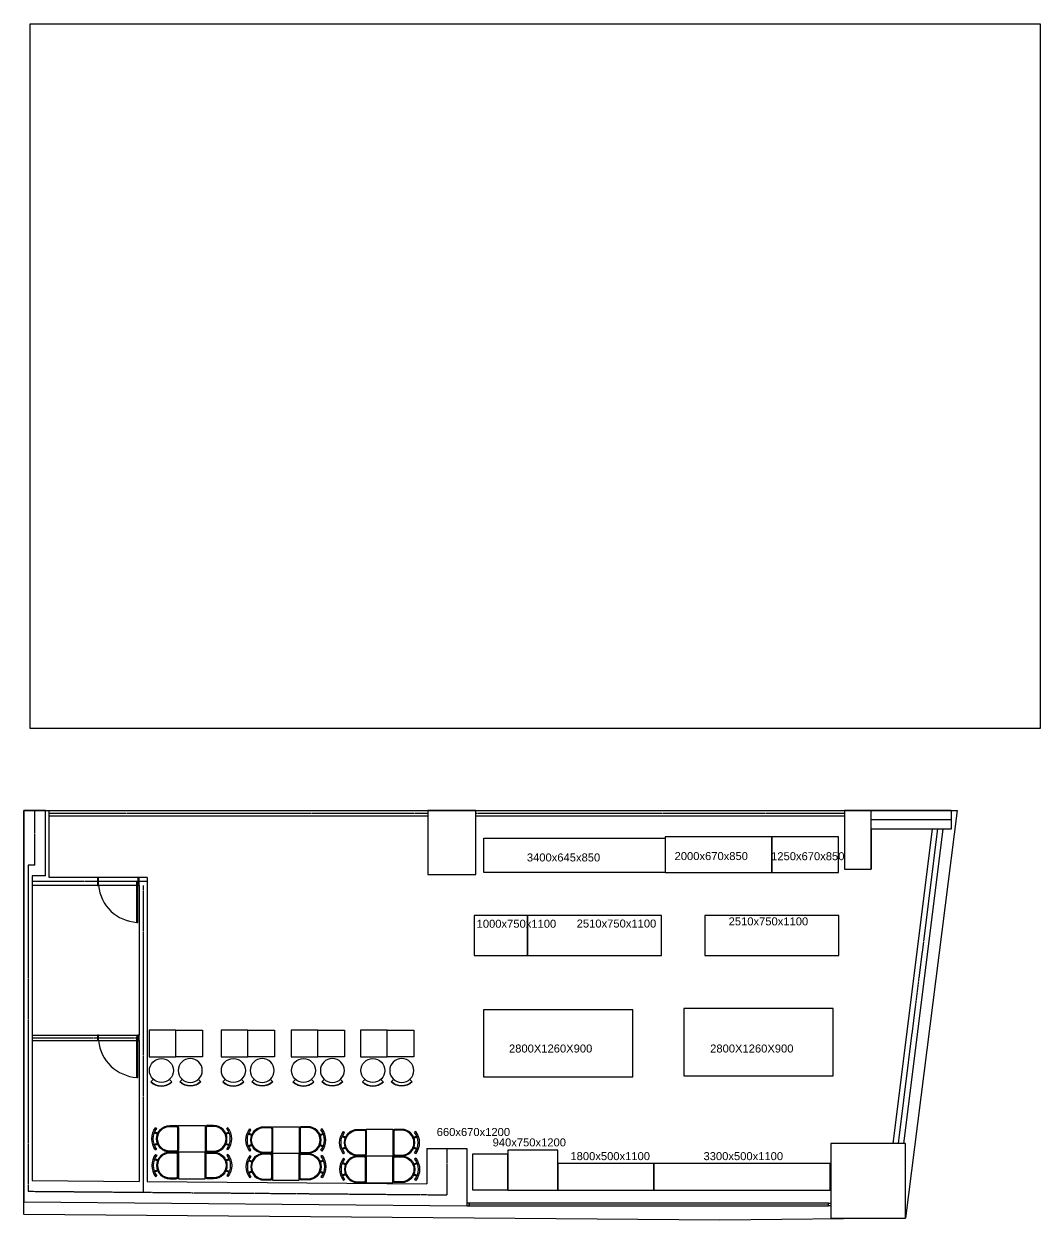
# Model space of a CAD drawing. Header units: millimetres. Extents: x -478 to 33337, y 121 to 24449.
# Drawn here: x 14293 to 33337, y 2030 to 24449 of the extents above; entities that cross this region are included whole.
import ezdxf

# ---------------------------------------------------------------- set-up
doc = ezdxf.new("R2010")
doc.units = ezdxf.units.MM
doc.linetypes.add('CENTER', pattern=[50.8, 31.75, -6.35, 6.35, -6.35])
for name, color, linetype in [('I_FUR-F', 6, 'Continuous'), ('WALL 100 CENTERLINE', 202, 'CENTER'), ('WALL 150 CENTERLINE', 3, 'CENTER'), ('WALL 200 CENTERLINE', 3, 'CENTER'), ('WALL 350 CENTERLINE', 212, 'CENTER'), ('WALL 400 CENTERLINE', 222, 'CENTER'), ('WALL 750 CENTERLINE', 232, 'CENTER'), ('wall_100', 3, 'Continuous'), ('wall_150', 3, 'Continuous'), ('wall_200', 6, 'Continuous'), ('wall_300', 6, 'Continuous'), ('wall_350', 6, 'Continuous'), ('wall_400', 2, 'Continuous'), ('wall_750', 5, 'Continuous'), ('기둥_1400x1400', 6, 'Continuous'), ('기둥_500x1100', 6, 'Continuous'), ('기둥_900x1200', 6, 'Continuous'), ('바닥', 251, 'Continuous'), ('방화문 780x1800', 6, 'Continuous'), ('카운터가구', 6, 'Continuous'), ('커튼월 2370', 130, 'Continuous'), ('커튼월 6823', 130, 'Continuous')]:
    doc.layers.add(name, color=color, linetype=linetype)
doc.styles.get("Standard").update_dxf_attribs({"font": 'arial.ttf'})
picture_1 = doc.add_image_def('image1.png', size_in_pixel=(900, 628))

# ---------------------------------------------------------------- blocks, each defined once
blk = doc.blocks.new('카운터가구 500x500x760')
at = {"layer": '카운터가구'}
blk.add_lwpolyline([(-250, -250), (250, -250), (250, 250), (-250, 250)], close=True, dxfattribs=at)
blk = doc.blocks.new('*U108')
at = {"layer": '카운터가구'}
for p, q in [((-196, 214), (-152, 166)), ((196, 214), (152, 166))]:
    blk.add_line(p, q, dxfattribs=at)
blk.add_circle((0, 0), 225, dxfattribs=at)
for radius in [291, 285]:
    blk.add_arc((0, 0), radius, 47.5124, 132.4876, dxfattribs=at)
blk = doc.blocks.new('*U109')
at = {"layer": 'I_FUR-F'}
for p, q in [((-249, 119), (-249, 0)), ((208, 160), (-208, 160)), ((249, 0), (249, 119))]:
    blk.add_line(p, q, dxfattribs=at)
at = {"layer": 'I_FUR-F', "color": 8}
for p, q in [((-233, 119), (-233, 0)), ((208, 143), (-208, 143)), ((233, 0), (233, 119))]:
    blk.add_line(p, q, dxfattribs=at)
at = {"layer": 'I_FUR-F'}
for centre, radius, start, end in [((-208, 119), 41.6, 90, 180), ((0, 0), 249, 180, 0), ((208, 119), 41.6, 0, 90), ((0, 0), 339, 232.0259, 307.9741), ((0, 0), 312, 232.0259, 307.9741)]:
    blk.add_arc(centre, radius, start, end, dxfattribs=at)
at = {"layer": 'I_FUR-F', "color": 8}
for centre, radius, start, end in [((-208, 119), 24.9, 90, 180), ((0, 0), 233, 180, 0), ((208, 119), 24.9, 0, 90)]:
    blk.add_arc(centre, radius, start, end, dxfattribs=at)
at = {"layer": '카운터가구'}
for p, q in [((-209, -268), (-192, -246)), ((-103, -228), (-125, -286)), ((-87, -234), (-109, -292)), ((87, -234), (109, -292)), ((103, -228), (125, -286)), ((209, -268), (192, -246))]:
    blk.add_line(p, q, dxfattribs=at)
blk = doc.blocks.new('*U82')
at = {"layer": '방화문 780x1800', "ltscale": 400}
for p, q in [((20, 765), (20, 0)), ((40, 765), (20, 765))]:
    blk.add_line(p, q, dxfattribs=at)
blk.add_lwpolyline([(40, 765), (40, 0), (20, 0)], dxfattribs=at)
for points in [[(20, 75), (0, 75), (0, -75), (20, -75)], [(780, 75), (760, 75), (760, -75), (780, -75)]]:
    blk.add_lwpolyline(points, close=True, dxfattribs=at)
at = {"layer": '방화문 780x1800', "color": 1}
blk.add_arc((-6, -4), 770, 5.8882, 86.5717, dxfattribs=at)
blk = doc.blocks.new('방화문 780x1800-2')
at = {"layer": '방화문 780x1800', "ltscale": 400}
for p, q in [((20, 740), (20, -25)), ((40, 740), (20, 740))]:
    blk.add_line(p, q, dxfattribs=at)
blk.add_lwpolyline([(40, 740), (40, -25), (20, -25)], dxfattribs=at)
for points in [[(20, 50), (0, 50), (0, -50), (20, -50)], [(780, 50), (760, 50), (760, -50), (780, -50)]]:
    blk.add_lwpolyline(points, close=True, dxfattribs=at)
at = {"layer": '방화문 780x1800', "color": 1}
blk.add_arc((-6, -29), 770, 5.8882, 86.5717, dxfattribs=at)
blk = doc.blocks.new('*U106')
at = {"layer": '커튼월 2370'}
for points in [[(45, -25), (45, 25), (0, 25), (0, -25)], [(45, 25), (45, -25), (6778, -25), (6778, 25)], [(6778, -25), (6778, 25), (6823, 25), (6823, -25)]]:
    blk.add_lwpolyline(points, close=True, dxfattribs=at)
at = {"layer": '커튼월 2370', "ltscale": 400, "const_width": 10}
blk.add_lwpolyline([(6778, 0), (45, 0)], dxfattribs=at)
blk = doc.blocks.new('가구_2800x1260x900')
at = {"layer": '카운터가구'}
blk.add_lwpolyline([(-1400, -630), (1400, -630), (1400, 630), (-1400, 630)], close=True, dxfattribs=at)
blk = doc.blocks.new('*U94')
at = {"layer": '카운터가구'}
blk.add_lwpolyline([(-1700, 324), (1700, 324), (1700, -322), (-1700, -322)], close=True, dxfattribs=at)
blk = doc.blocks.new('가구_2000x670x850')
at = {"layer": '카운터가구'}
blk.add_lwpolyline([(-1000, -336), (1000, -336), (1000, 334), (-1000, 336)], close=True, dxfattribs=at)
blk = doc.blocks.new('가구_1250x670x850')
at = {"layer": '카운터가구'}
blk.add_lwpolyline([(-625, -335), (625, -335), (625, 335), (-625, 335)], close=True, dxfattribs=at)
blk = doc.blocks.new('가구_2510x750x1100')
at = {"layer": '카운터가구'}
blk.add_lwpolyline([(-1255, 375), (-1255, -375), (1255, -375), (1255, 375)], close=True, dxfattribs=at)
blk = doc.blocks.new('가구_1000x750x1100')
at = {"layer": '카운터가구'}
blk.add_lwpolyline([(-500, 375), (-500, -375), (500, -375), (500, 375)], close=True, dxfattribs=at)
blk = doc.blocks.new('가구_660x670x1200')
at = {"layer": '카운터가구'}
blk.add_lwpolyline([(-330, -335), (330, -335), (330, 335), (-330, 335)], close=True, dxfattribs=at)
blk = doc.blocks.new('가구_940x750x1200')
at = {"layer": '카운터가구'}
blk.add_lwpolyline([(-470, -375), (470, -375), (470, 375), (-470, 375)], close=True, dxfattribs=at)
blk = doc.blocks.new('가구_3300x500x1100')
at = {"layer": '카운터가구'}
blk.add_lwpolyline([(-1650, -252), (1650, -248), (1650, 252), (-1650, 248)], close=True, dxfattribs=at)
blk = doc.blocks.new('가구_1800x500x1100')
at = {"layer": '카운터가구'}
blk.add_lwpolyline([(-900, -250), (900, -250), (900, 250), (-900, 250)], close=True, dxfattribs=at)
blk = doc.blocks.new('기둥_900x1200')
at = {"layer": '기둥_900x1200'}
blk.add_lwpolyline([(450, 600), (-450, 600), (-450, -600), (450, -600)], close=True, dxfattribs=at)
blk = doc.blocks.new('기둥_1400x1400')
at = {"layer": '기둥_1400x1400'}
blk.add_lwpolyline([(-700, -700), (700, -700), (700, 700), (-700, 700)], close=True, dxfattribs=at)
blk = doc.blocks.new('기둥_500x1100')
at = {"layer": '기둥_500x1100'}
blk.add_lwpolyline([(250, -550), (250, 550), (-250, 550), (-250, -550)], close=True, dxfattribs=at)

msp = doc.modelspace()

# ---------------------------------------------------------------- linework, layer by layer
at = {"layer": 'WALL 100 CENTERLINE'}
for p, q in [((14764, 9658.8), (21864.3, 9658.8)), ((22764.7, 9658.8), (29672.2, 9658.8)), ((14444, 5442.9), (16449.4, 5442.9))]:
    msp.add_line(p, q, dxfattribs=at)
at = {"layer": 'WALL 150 CENTERLINE'}
for p, q in [((14369, 8681.7), (14369, 2569.7)), ((16599.4, 8374), (14444, 8374)), ((16524.4, 8299), (16524.4, 2551.4))]:
    msp.add_line(p, q, dxfattribs=at)
at = {"layer": 'WALL 200 CENTERLINE'}
msp.add_line((31414.7, 9358.8), (30675.9, 3468), dxfattribs=at)
at = {"layer": 'WALL 350 CENTERLINE'}
msp.add_line((31668.3, 9533.8), (30172.7, 9533.8), dxfattribs=at)
at = {"layer": 'WALL 400 CENTERLINE'}
for p, q in [((14494, 8681.7), (14494, 9708.8)), ((14494, 8681.7), (14369, 8681.7)), ((14369, 2569.7), (22218.8, 2502.9))]:
    msp.add_line(p, q, dxfattribs=at)
at = {"layer": 'WALL 750 CENTERLINE'}
msp.add_line((22218.8, 3373), (22218.8, 2502.9), dxfattribs=at)
at = {"layer": 'wall_100'}
for p, q in [((14764, 9708.8), (21864.3, 9708.8)), ((22764.7, 9708.8), (29672.2, 9708.8)), ((14764, 9608.8), (21864.3, 9608.8)), ((22764.7, 9608.8), (29672.2, 9608.8)), ((14444, 5492.9), (16449.4, 5492.9)), ((14444, 5392.9), (16449.4, 5392.9))]:
    msp.add_line(p, q, dxfattribs=at)
at = {"layer": 'wall_150'}
for p, q in [((14294, 8481.7), (14294, 2370.4)), ((14444, 8481.7), (14444, 2769.1)), ((16449.4, 8299), (14444, 8299)), ((16599.4, 8449), (14764, 8449)), ((16449.4, 8299), (16449.4, 5492.9)), ((16599.4, 8449), (16599.4, 2750.8)), ((16449.4, 5392.9), (16449.4, 2752))]:
    msp.add_line(p, q, dxfattribs=at)
at = {"layer": 'wall_200'}
for p, q in [((31313.9, 9358.8), (30575.1, 3468)), ((31515.5, 9358.8), (30776.6, 3468))]:
    msp.add_line(p, q, dxfattribs=at)
at = {"layer": 'wall_350'}
for p, q in [((31668.3, 9708.8), (30172.7, 9708.8)), ((31668.3, 9708.8), (31668.3, 9358.8)), ((31668.3, 9358.8), (30172.7, 9358.8))]:
    msp.add_line(p, q, dxfattribs=at)
at = {"layer": 'wall_400'}
for p, q in [((14294, 9708.8), (14294, 8481.7)), ((14694, 9708.8), (14294, 9708.8)), ((14694, 8481.7), (14694, 9708.8)), ((14694, 8481.7), (14444, 8481.7)), ((14444, 2769.1), (16449.4, 2752)), ((16599.4, 2750.8), (21843.8, 2706.1)), ((14294, 2370.4), (22593.8, 2299.7))]:
    msp.add_line(p, q, dxfattribs=at)
at = {"layer": 'wall_750'}
for p, q in [((21843.8, 3373), (22593.8, 3373)), ((21843.8, 3373), (21843.8, 2706.1)), ((22593.8, 3373), (22593.8, 2299.7))]:
    msp.add_line(p, q, dxfattribs=at)
at = {"layer": '바닥'}
msp.add_lwpolyline([(14764, 9708.8), (18314.1, 9708.8), (18314.1, 9708.8), (26218.4, 9708.8), (26218.4, 9708.8), (29672.2, 9708.8), (30172.7, 9708.8), (31782.7, 9708.8), (30816.8, 2068), (27337.9, 2029.9), (14292.6, 2134.9), (14294, 9708.8), (14694, 9708.8)], close=True, dxfattribs=at)
at = {"layer": '카운터가구'}
for p, q in [((14694, 9708.8), (14764, 9708.8)), ((14764, 8449), (14764, 9708.8)), ((30172.7, 9358.8), (30172.7, 8608.8)), ((22593.8, 2699.7), (22597.2, 2699.7))]:
    msp.add_line(p, q, dxfattribs=at)

# ---------------------------------------------------------------- block references
at = {"layer": 'wall_300', "rotation": 180}
msp.add_blockref('*U82', (16449.4, 8374), dxfattribs=at)
at = {"layer": '기둥_1400x1400'}
msp.add_blockref('기둥_1400x1400', (30116.8, 2768), dxfattribs=at)
at = {"layer": '기둥_500x1100'}
msp.add_blockref('기둥_500x1100', (29922.4, 9158.8), dxfattribs=at)
at = {"layer": '기둥_900x1200'}
msp.add_blockref('기둥_900x1200', (22314.5, 9108.3), dxfattribs=at)
at = {"layer": '카운터가구'}
for name, p in [('가구_2000x670x850', (27309.8, 8880)), ('가구_1250x670x850', (28935.3, 8879.5)), ('*U94', (24610.1, 8866.2)), ('가구_1000x750x1100', (23230, 7362.8)), ('가구_2510x750x1100', (24985, 7362.8)), ('가구_2510x750x1100', (28307.7, 7362.8)), ('가구_2800x1260x900', (24304.3, 5341.6)), ('가구_2800x1260x900', (28062.1, 5365.7)), ('카운터가구 500x500x760', (16890, 5339.7)), ('카운터가구 500x500x760', (18238.3, 5339.7)), ('카운터가구 500x500x760', (19552.5, 5339.7)), ('카운터가구 500x500x760', (20852.5, 5339.7)), ('가구_660x670x1200', (23030.4, 2930.1)), ('가구_940x750x1200', (23830.4, 2963.5)), ('가구_1800x500x1100', (25200.4, 2838.5)), ('가구_3300x500x1100', (27750.4, 2840))]:
    msp.add_blockref(name, p, dxfattribs=at)
for name, p, rotation in [('방화문 780x1800-2', (16449.4, 5442.9), 179.9999999999994), ('*U108', (16869.5, 4833.3), 180), ('*U108', (18217.8, 4833.3), 180), ('*U108', (19532, 4833.3), 180), ('*U108', (20832, 4833.3), 180), ('*U109', (17848.5, 3553.1), 90), ('*U109', (19612.9, 3530.6), 90), ('*U109', (21369.4, 3480.8), 90), ('*U109', (17028.3, 3053.1), 270), ('카운터가구 500x500x760', (17438.4, 3053.1), 180), ('*U109', (18792.7, 3030.6), 270), ('카운터가구 500x500x760', (19202.8, 3030.6), 180), ('*U109', (20549.1, 2980.8), 270), ('카운터가구 500x500x760', (20959.2, 2980.8), 180)]:
    msp.add_blockref(name, p, dxfattribs=dict(at, rotation=rotation))
at = {"layer": '카운터가구', "xscale": -1}
for p in [(17390, 5339.7), (18738.3, 5339.7), (20052.5, 5339.7), (21352.5, 5339.7), (17438.4, 3553.1), (19202.8, 3530.6), (20959.2, 3480.8)]:
    msp.add_blockref('카운터가구 500x500x760', p, dxfattribs=at)
for name, p, rotation in [('*U108', (17410.5, 4833.3), 180), ('*U108', (18758.8, 4833.3), 180), ('*U108', (20073, 4833.3), 180), ('*U108', (21373, 4833.3), 180), ('*U109', (17028.3, 3553.1), 270), ('*U109', (18792.7, 3530.6), 270), ('*U109', (20549.1, 3480.8), 270), ('*U109', (17848.5, 3053.1), 90), ('*U109', (19612.9, 3030.6), 90), ('*U109', (21369.4, 2980.8), 90)]:
    msp.add_blockref(name, p, dxfattribs=dict(at, rotation=rotation))
at = {"layer": '커튼월 6823'}
msp.add_blockref('*U106', (22593.8, 2324.7), dxfattribs=at)

# ---------------------------------------------------------------- texts
at = {"layer": '카운터가구', "ltscale": 2.5, "char_height": 150, "attachment_point": 1}
for s, insert in [('3400x645x850', (23718.3, 8901.6)), ('2000x670x850', (26486.8, 8927.2)), ('1250x670x850', (28295.8, 8924.9)), ('1000x750x1100', (22777.3, 7659.1)), ('2510x750x1100', (24652.5, 7662.5)), ('2510x750x1100', (27499.9, 7703.6)), ('2800X1260X900', (23383.4, 5320.4)), ('2800X1260X900', (27153.8, 5320.4)), ('660x670x1200', (22028.7, 3755.7)), ('940x750x1200', (23076.6, 3561)), ('1800x500x1100', (24534.8, 3303.4)), ('3300x500x1100', (27029.1, 3303.4))]:
    msp.add_mtext_dynamic_manual_height_columns(s, width=1344.449, gutter_width=12.5, heights=[0], dxfattribs=dict(at, insert=insert))

# ---------------------------------------------------------------- pictures from other files: only their frames are drawn
at = {"layer": '카운터가구'}
image = msp.add_image(picture_1, insert=(14408.9, 11241.6), size_in_units=(18928, 13207.5), dxfattribs=at)
image.dxf.flags = 7

doc.saveas('drawing.dxf')
